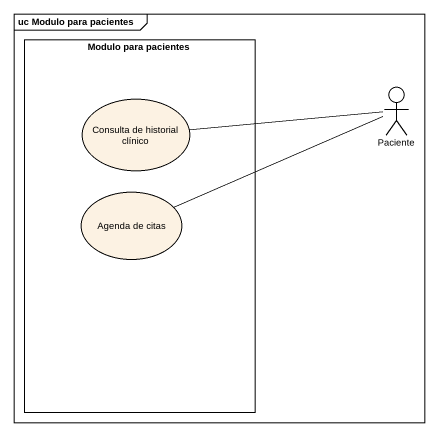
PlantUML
@startuml
mainframe uc Modulo para pacientes
rectangle "Modulo para pacientes" as Modulo_para_pacientes {
  usecase "Consulta de historial clínico" as Consulta_de_historial
  usecase "Agenda de citas" as Agenda_de_citas
}
actor Paciente
Paciente -left- Consulta_de_historial
Paciente -left- Agenda_de_citas
@enduml
